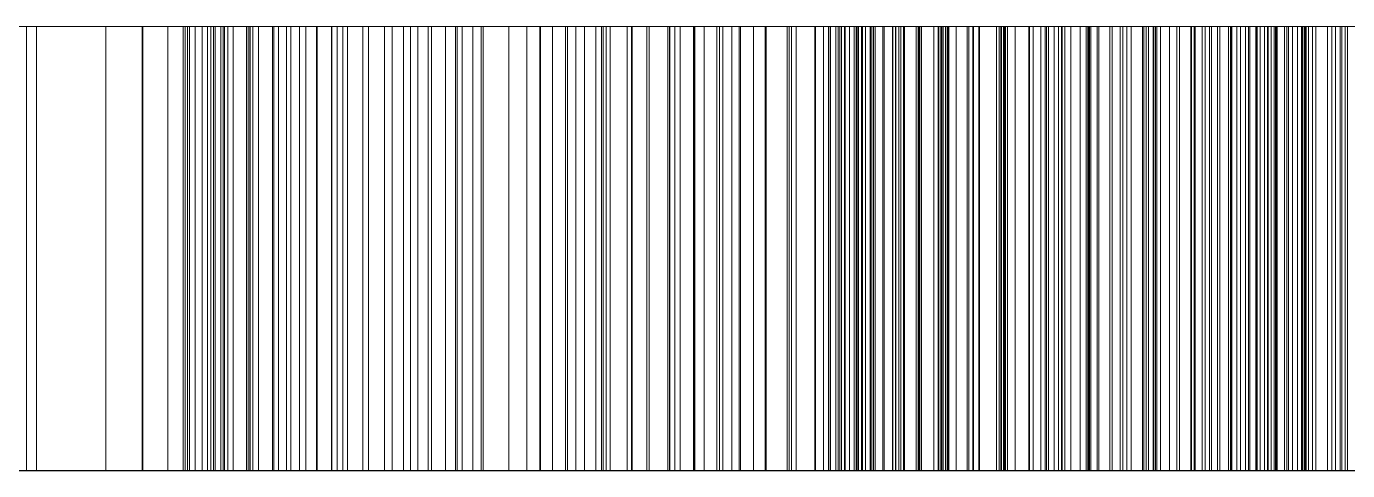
# Paper-space layout '01_三视图' of a CAD drawing. Header units: millimetres. Extents: x 8 to 451, y 8 to 289.
# Drawn here: x 158.4437 to 158.7415, y 97.925 to 98.025 of the extents above; entities that cross this region are included whole.
import ezdxf

# ---------------------------------------------------------------- set-up
doc = ezdxf.new("R2010")
doc.units = ezdxf.units.MM
doc.linetypes.add('WP_HIDDEN', pattern=[2.3, 1.5, -0.8])
doc.layers.add('HIDDEN', color=7, linetype='WP_HIDDEN', lineweight=13)
doc.layers.add('VISIBLE', color=7, linetype='CONTINUOUS', lineweight=25)

psp = doc.layouts.new('01_三视图')

# ---------------------------------------------------------------- linework, layer by layer
at = {"layer": 'HIDDEN'}
for points in [[(158.42129, 98.025), (158.44596, 98.025)], [(158.44372, 98.025), (158.42541, 98.025)], [(158.43663, 98.025), (158.46978, 98.025)], [(158.4756, 98.025), (158.44107, 98.025)], [(158.46159, 98.025), (158.44372, 98.025)], [(158.44372, 97.925), (158.44372, 98.025)], [(158.44596, 98.025), (158.46998, 98.025)], [(158.44596, 97.925), (158.44596, 98.025)], [(158.47903, 98.025), (158.46159, 98.025)], [(158.46159, 97.925), (158.46159, 98.025)], [(158.46978, 97.925), (158.46978, 98.025)], [(158.46978, 98.025), (158.50234, 98.025)], [(158.46998, 98.025), (158.49336, 98.025)], [(158.46998, 97.925), (158.46998, 98.025)], [(158.4756, 97.925), (158.4756, 98.025)], [(158.50923, 98.025), (158.4756, 98.025)], [(158.49603, 98.025), (158.47903, 98.025)], [(158.47903, 97.925), (158.47903, 98.025)], [(158.48005, 98.025), (158.4795, 98.025)], [(158.4795, 97.925), (158.4795, 98.025)], [(158.4795, 98.025), (158.48045, 98.025)], [(158.48172, 98.025), (158.48005, 98.025)], [(158.48005, 97.925), (158.48005, 98.025)], [(158.48045, 97.925), (158.48045, 98.025)], [(158.48045, 98.025), (158.48331, 98.025)], [(158.4845, 98.025), (158.48172, 98.025)], [(158.48172, 97.925), (158.48172, 98.025)], [(158.48331, 97.925), (158.48331, 98.025)], [(158.48331, 98.025), (158.48806, 98.025)], [(158.48838, 98.025), (158.4845, 98.025)], [(158.4845, 97.925), (158.4845, 98.025)], [(158.48586, 98.025), (158.4853, 98.025)], [(158.4853, 97.925), (158.4853, 98.025)], [(158.4853, 98.025), (158.48625, 98.025)], [(158.48752, 98.025), (158.48586, 98.025)], [(158.48586, 97.925), (158.48586, 98.025)], [(158.48625, 97.925), (158.48625, 98.025)], [(158.48625, 98.025), (158.48911, 98.025)], [(158.4903, 98.025), (158.48752, 98.025)], [(158.48752, 97.925), (158.48752, 98.025)], [(158.48806, 97.925), (158.48806, 98.025)], [(158.48806, 98.025), (158.49473, 98.025)], [(158.49338, 98.025), (158.48838, 98.025)], [(158.48838, 97.925), (158.48838, 98.025)], [(158.48911, 97.925), (158.48911, 98.025)], [(158.48911, 98.025), (158.49387, 98.025)], [(158.49418, 98.025), (158.4903, 98.025)], [(158.4903, 97.925), (158.4903, 98.025)], [(158.49336, 98.025), (158.51609, 98.025)], [(158.49336, 97.925), (158.49336, 98.025)], [(158.49949, 98.025), (158.49338, 98.025)], [(158.49338, 97.925), (158.49338, 98.025)], [(158.49387, 97.925), (158.49387, 98.025)], [(158.49387, 98.025), (158.50053, 98.025)], [(158.49918, 98.025), (158.49418, 98.025)], [(158.49418, 97.925), (158.49418, 98.025)], [(158.49473, 97.925), (158.49473, 98.025)], [(158.49473, 98.025), (158.50329, 98.025)], [(158.51258, 98.025), (158.49603, 98.025)], [(158.49603, 97.925), (158.49603, 98.025)], [(158.50529, 98.025), (158.49918, 98.025)], [(158.49918, 97.925), (158.49918, 98.025)], [(158.5067, 98.025), (158.49949, 98.025)], [(158.49949, 97.925), (158.49949, 98.025)], [(158.50053, 97.925), (158.50053, 98.025)], [(158.50053, 98.025), (158.50909, 98.025)], [(158.50234, 97.925), (158.50234, 98.025)], [(158.50234, 98.025), (158.53431, 98.025)], [(158.50329, 97.925), (158.50329, 98.025)], [(158.50329, 98.025), (158.51376, 98.025)], [(158.5125, 98.025), (158.50529, 98.025)], [(158.50529, 97.925), (158.50529, 98.025)], [(158.51503, 98.025), (158.5067, 98.025)], [(158.5067, 97.925), (158.5067, 98.025)], [(158.50909, 97.925), (158.50909, 98.025)], [(158.50909, 98.025), (158.51956, 98.025)], [(158.50923, 97.925), (158.50923, 98.025)], [(158.54195, 98.025), (158.50923, 98.025)], [(158.52083, 98.025), (158.5125, 98.025)], [(158.5125, 97.925), (158.5125, 98.025)], [(158.5287, 98.025), (158.51258, 98.025)], [(158.51258, 97.925), (158.51258, 98.025)], [(158.51376, 97.925), (158.51376, 98.025)], [(158.51376, 98.025), (158.52613, 98.025)], [(158.52447, 98.025), (158.51503, 98.025)], [(158.51503, 97.925), (158.51503, 98.025)], [(158.51609, 98.025), (158.53818, 98.025)], [(158.51609, 97.925), (158.51609, 98.025)], [(158.51956, 97.925), (158.51956, 98.025)], [(158.51956, 98.025), (158.53193, 98.025)], [(158.53027, 98.025), (158.52083, 98.025)], [(158.52083, 97.925), (158.52083, 98.025)], [(158.53502, 98.025), (158.52447, 98.025)], [(158.52447, 97.925), (158.52447, 98.025)], [(158.52613, 97.925), (158.52613, 98.025)], [(158.52613, 98.025), (158.54041, 98.025)], [(158.54438, 98.025), (158.5287, 98.025)], [(158.5287, 97.925), (158.5287, 98.025)], [(158.54082, 98.025), (158.53027, 98.025)], [(158.53027, 97.925), (158.53027, 98.025)], [(158.53193, 97.925), (158.53193, 98.025)], [(158.53193, 98.025), (158.54621, 98.025)], [(158.53431, 97.925), (158.53431, 98.025)], [(158.53431, 98.025), (158.5657, 98.025)], [(158.54667, 98.025), (158.53502, 98.025)], [(158.53502, 97.925), (158.53502, 98.025)], [(158.53818, 98.025), (158.55962, 98.025)], [(158.53818, 97.925), (158.53818, 98.025)], [(158.54041, 97.925), (158.54041, 98.025)], [(158.54041, 98.025), (158.55653, 98.025)], [(158.55248, 98.025), (158.54082, 98.025)], [(158.54082, 97.925), (158.54082, 98.025)], [(158.54195, 97.925), (158.54195, 98.025)], [(158.57376, 98.025), (158.54195, 98.025)], [(158.55962, 98.025), (158.54438, 98.025)], [(158.54438, 97.925), (158.54438, 98.025)], [(158.54621, 97.925), (158.54621, 98.025)], [(158.54621, 98.025), (158.56233, 98.025)], [(158.55944, 98.025), (158.54667, 98.025)], [(158.54667, 97.925), (158.54667, 98.025)], [(158.56524, 98.025), (158.55248, 98.025)], [(158.55248, 97.925), (158.55248, 98.025)], [(158.55653, 97.925), (158.55653, 98.025)], [(158.55653, 98.025), (158.57444, 98.025)], [(158.57332, 98.025), (158.55944, 98.025)], [(158.55944, 97.925), (158.55944, 98.025)], [(158.55962, 98.025), (158.58011, 98.025)], [(158.57442, 98.025), (158.55962, 98.025)], [(158.55962, 97.925), (158.55962, 98.025)], [(158.55962, 97.925), (158.55962, 98.025)], [(158.56233, 97.925), (158.56233, 98.025)], [(158.56233, 98.025), (158.58024, 98.025)], [(158.57912, 98.025), (158.56524, 98.025)], [(158.56524, 97.925), (158.56524, 98.025)], [(158.5657, 97.925), (158.5657, 98.025)], [(158.5657, 98.025), (158.59649, 98.025)], [(158.70633, 98.025), (158.56755, 98.025)], [(158.56755, 97.925), (158.56755, 98.025)], [(158.56755, 98.025), (158.56951, 98.025)], [(158.56951, 97.925), (158.56951, 98.025)], [(158.56951, 98.025), (158.5721, 98.025)], [(158.5721, 97.925), (158.5721, 98.025)], [(158.5721, 98.025), (158.5753, 98.025)], [(158.58831, 98.025), (158.57332, 98.025)], [(158.57332, 97.925), (158.57332, 98.025)], [(158.57376, 97.925), (158.57376, 98.025)], [(158.60467, 98.025), (158.57376, 98.025)], [(158.58878, 98.025), (158.57442, 98.025)], [(158.57442, 97.925), (158.57442, 98.025)], [(158.57444, 97.925), (158.57444, 98.025)], [(158.57444, 98.025), (158.58407, 98.025)], [(158.5753, 97.925), (158.5753, 98.025)], [(158.5753, 98.025), (158.57914, 98.025)], [(158.59411, 98.025), (158.57912, 98.025)], [(158.57912, 97.925), (158.57912, 98.025)], [(158.57914, 97.925), (158.57914, 98.025)], [(158.57914, 98.025), (158.58359, 98.025)], [(158.58011, 98.025), (158.59932, 98.025)], [(158.58011, 97.925), (158.58011, 98.025)], [(158.58024, 97.925), (158.58024, 98.025)], [(158.58024, 98.025), (158.58987, 98.025)], [(158.58359, 97.925), (158.58359, 98.025)], [(158.58359, 98.025), (158.58866, 98.025)], [(158.58407, 97.925), (158.58407, 98.025)], [(158.58407, 98.025), (158.59415, 98.025)], [(158.60441, 98.025), (158.58831, 98.025)], [(158.58831, 97.925), (158.58831, 98.025)], [(158.58866, 97.925), (158.58866, 98.025)], [(158.58866, 98.025), (158.59436, 98.025)], [(158.60271, 98.025), (158.58878, 98.025)], [(158.58878, 97.925), (158.58878, 98.025)], [(158.58987, 97.925), (158.58987, 98.025)], [(158.58987, 98.025), (158.59995, 98.025)], [(158.59105, 97.925), (158.59105, 98.025)], [(158.59105, 98.025), (158.71515, 98.025)], [(158.69532, 98.025), (158.59105, 98.025)], [(158.61021, 98.025), (158.59411, 98.025)], [(158.59411, 97.925), (158.59411, 98.025)], [(158.59415, 97.925), (158.59415, 98.025)], [(158.59415, 98.025), (158.60467, 98.025)], [(158.59436, 97.925), (158.59436, 98.025)], [(158.59436, 98.025), (158.60068, 98.025)], [(158.59649, 97.925), (158.59649, 98.025)], [(158.59649, 98.025), (158.6267, 98.025)], [(158.59932, 98.025), (158.61727, 98.025)], [(158.59932, 97.925), (158.59932, 98.025)], [(158.59995, 97.925), (158.59995, 98.025)], [(158.59995, 98.025), (158.61047, 98.025)], [(158.60068, 97.925), (158.60068, 98.025)], [(158.60068, 98.025), (158.60763, 98.025)], [(158.61619, 98.025), (158.60271, 98.025)], [(158.60271, 97.925), (158.60271, 98.025)], [(158.62162, 98.025), (158.60441, 98.025)], [(158.60441, 97.925), (158.60441, 98.025)], [(158.60467, 97.925), (158.60467, 98.025)], [(158.60467, 98.025), (158.61564, 98.025)], [(158.60467, 97.925), (158.60467, 98.025)], [(158.63467, 98.025), (158.60467, 98.025)], [(158.60763, 97.925), (158.60763, 98.025)], [(158.60763, 98.025), (158.61519, 98.025)], [(158.62742, 98.025), (158.61021, 98.025)], [(158.61021, 97.925), (158.61021, 98.025)], [(158.61047, 97.925), (158.61047, 98.025)], [(158.61047, 98.025), (158.62144, 98.025)], [(158.61519, 97.925), (158.61519, 98.025)], [(158.61519, 98.025), (158.62338, 98.025)], [(158.61564, 97.925), (158.61564, 98.025)], [(158.61564, 98.025), (158.62706, 98.025)], [(158.62924, 98.025), (158.61619, 98.025)], [(158.61619, 97.925), (158.61619, 98.025)], [(158.61727, 98.025), (158.63395, 98.025)], [(158.61727, 97.925), (158.61727, 98.025)], [(158.62144, 97.925), (158.62144, 98.025)], [(158.62144, 98.025), (158.63286, 98.025)], [(158.62162, 97.925), (158.62162, 98.025)], [(158.63971, 98.025), (158.62162, 98.025)], [(158.62338, 97.925), (158.62338, 98.025)], [(158.62338, 98.025), (158.63219, 98.025)], [(158.62493, 98.025), (158.62452, 98.025)], [(158.62452, 98.025), (158.62494, 98.025)], [(158.62452, 97.925), (158.62452, 98.025)], [(158.62614, 98.025), (158.62493, 98.025)], [(158.62493, 97.925), (158.62493, 98.025)], [(158.62494, 98.025), (158.6262, 98.025)], [(158.62494, 97.925), (158.62494, 98.025)], [(158.62815, 98.025), (158.62614, 98.025)], [(158.62614, 97.925), (158.62614, 98.025)], [(158.6262, 98.025), (158.62831, 98.025)], [(158.6262, 97.925), (158.6262, 98.025)], [(158.6267, 97.925), (158.6267, 98.025)], [(158.6267, 98.025), (158.64144, 98.025)], [(158.62706, 97.925), (158.62706, 98.025)], [(158.62706, 98.025), (158.63892, 98.025)], [(158.62742, 97.925), (158.62742, 98.025)], [(158.64551, 98.025), (158.62742, 98.025)], [(158.63098, 98.025), (158.62815, 98.025)], [(158.62815, 97.925), (158.62815, 98.025)], [(158.62831, 98.025), (158.63125, 98.025)], [(158.62831, 97.925), (158.62831, 98.025)], [(158.64166, 98.025), (158.62924, 98.025)], [(158.62924, 97.925), (158.62924, 98.025)], [(158.63073, 98.025), (158.63032, 98.025)], [(158.63032, 98.025), (158.63074, 98.025)], [(158.63032, 97.925), (158.63032, 98.025)], [(158.63194, 98.025), (158.63073, 98.025)], [(158.63073, 97.925), (158.63073, 98.025)], [(158.63074, 98.025), (158.63201, 98.025)], [(158.63074, 97.925), (158.63074, 98.025)], [(158.63461, 98.025), (158.63098, 98.025)], [(158.63098, 97.925), (158.63098, 98.025)], [(158.63125, 98.025), (158.63504, 98.025)], [(158.63125, 97.925), (158.63125, 98.025)], [(158.63396, 98.025), (158.63194, 98.025)], [(158.63194, 97.925), (158.63194, 98.025)], [(158.63201, 98.025), (158.63411, 98.025)], [(158.63201, 97.925), (158.63201, 98.025)], [(158.63219, 97.925), (158.63219, 98.025)], [(158.63219, 98.025), (158.64162, 98.025)], [(158.63286, 97.925), (158.63286, 98.025)], [(158.63286, 98.025), (158.64472, 98.025)], [(158.63395, 98.025), (158.64936, 98.025)], [(158.63395, 97.925), (158.63395, 98.025)], [(158.63678, 98.025), (158.63396, 98.025)], [(158.63396, 97.925), (158.63396, 98.025)], [(158.63411, 98.025), (158.63705, 98.025)], [(158.63411, 97.925), (158.63411, 98.025)], [(158.63905, 98.025), (158.63461, 98.025)], [(158.63461, 97.925), (158.63461, 98.025)], [(158.63467, 97.925), (158.63467, 98.025)], [(158.64923, 98.025), (158.63467, 98.025)], [(158.63504, 98.025), (158.63966, 98.025)], [(158.63504, 97.925), (158.63504, 98.025)], [(158.64041, 98.025), (158.63678, 98.025)], [(158.63678, 97.925), (158.63678, 98.025)], [(158.63705, 98.025), (158.64084, 98.025)], [(158.63705, 97.925), (158.63705, 98.025)], [(158.63892, 97.925), (158.63892, 98.025)], [(158.63892, 98.025), (158.65124, 98.025)], [(158.6443, 98.025), (158.63905, 98.025)], [(158.63905, 97.925), (158.63905, 98.025)], [(158.63966, 98.025), (158.64513, 98.025)], [(158.63966, 97.925), (158.63966, 98.025)], [(158.63971, 97.925), (158.63971, 98.025)], [(158.65844, 98.025), (158.63971, 98.025)], [(158.64485, 98.025), (158.64041, 98.025)], [(158.64041, 97.925), (158.64041, 98.025)], [(158.64084, 98.025), (158.64547, 98.025)], [(158.64084, 97.925), (158.64084, 98.025)], [(158.64144, 97.925), (158.64144, 98.025)], [(158.64144, 98.025), (158.65576, 98.025)], [(158.64162, 97.925), (158.64162, 98.025)], [(158.64162, 98.025), (158.65168, 98.025)], [(158.65328, 98.025), (158.64166, 98.025)], [(158.64166, 97.925), (158.64166, 98.025)], [(158.65035, 98.025), (158.6443, 98.025)], [(158.6443, 97.925), (158.6443, 98.025)], [(158.64472, 97.925), (158.64472, 98.025)], [(158.64472, 98.025), (158.65704, 98.025)], [(158.6501, 98.025), (158.64485, 98.025)], [(158.64485, 97.925), (158.64485, 98.025)], [(158.64513, 98.025), (158.65144, 98.025)], [(158.64513, 97.925), (158.64513, 98.025)], [(158.64547, 98.025), (158.65093, 98.025)], [(158.64547, 97.925), (158.64547, 98.025)], [(158.64551, 97.925), (158.64551, 98.025)], [(158.66424, 98.025), (158.64551, 98.025)], [(158.64826, 97.925), (158.64826, 98.025)], [(158.64826, 98.025), (158.78494, 98.025)], [(158.79449, 98.025), (158.64826, 98.025)], [(158.64923, 97.925), (158.64923, 98.025)], [(158.66334, 98.025), (158.64923, 98.025)], [(158.64936, 98.025), (158.6635, 98.025)], [(158.64936, 97.925), (158.64936, 98.025)], [(158.64983, 97.925), (158.64983, 98.025)], [(158.64983, 98.025), (158.78642, 98.025)], [(158.79596, 98.025), (158.64983, 98.025)], [(158.65616, 98.025), (158.6501, 98.025)], [(158.6501, 97.925), (158.6501, 98.025)], [(158.65722, 98.025), (158.65035, 98.025)], [(158.65035, 97.925), (158.65035, 98.025)], [(158.65093, 98.025), (158.65724, 98.025)], [(158.65093, 97.925), (158.65093, 98.025)], [(158.65124, 97.925), (158.65124, 98.025)], [(158.65124, 98.025), (158.664, 98.025)], [(158.65144, 98.025), (158.65859, 98.025)], [(158.65144, 97.925), (158.65144, 98.025)], [(158.65168, 97.925), (158.65168, 98.025)], [(158.65168, 98.025), (158.66236, 98.025)], [(158.6641, 98.025), (158.65328, 98.025)], [(158.65328, 97.925), (158.65328, 98.025)], [(158.65576, 97.925), (158.65576, 98.025)], [(158.65576, 98.025), (158.66965, 98.025)], [(158.66302, 98.025), (158.65616, 98.025)], [(158.65616, 97.925), (158.65616, 98.025)], [(158.65704, 97.925), (158.65704, 98.025)], [(158.65704, 98.025), (158.6698, 98.025)], [(158.66488, 98.025), (158.65722, 98.025)], [(158.65722, 97.925), (158.65722, 98.025)], [(158.65724, 98.025), (158.66439, 98.025)], [(158.65724, 97.925), (158.65724, 98.025)], [(158.65844, 97.925), (158.65844, 98.025)], [(158.67782, 98.025), (158.65844, 98.025)], [(158.65859, 98.025), (158.66658, 98.025)], [(158.65859, 97.925), (158.65859, 98.025)], [(158.66236, 97.925), (158.66236, 98.025)], [(158.66236, 98.025), (158.67366, 98.025)], [(158.67069, 98.025), (158.66302, 98.025)], [(158.66302, 97.925), (158.66302, 98.025)], [(158.66334, 97.925), (158.66334, 98.025)], [(158.67702, 98.025), (158.66334, 98.025)], [(158.6635, 98.025), (158.67637, 98.025)], [(158.6635, 97.925), (158.6635, 98.025)], [(158.664, 97.925), (158.664, 98.025)], [(158.664, 98.025), (158.6772, 98.025)], [(158.67412, 98.025), (158.6641, 98.025)], [(158.6641, 97.925), (158.6641, 98.025)], [(158.66424, 97.925), (158.66424, 98.025)], [(158.68362, 98.025), (158.66424, 98.025)], [(158.66439, 98.025), (158.67239, 98.025)], [(158.66439, 97.925), (158.66439, 98.025)], [(158.67336, 98.025), (158.66488, 98.025)], [(158.66488, 97.925), (158.66488, 98.025)], [(158.66658, 98.025), (158.67542, 98.025)], [(158.66658, 97.925), (158.66658, 98.025)], [(158.66965, 97.925), (158.66965, 98.025)], [(158.66965, 98.025), (158.68312, 98.025)], [(158.6698, 97.925), (158.6698, 98.025)], [(158.6698, 98.025), (158.683, 98.025)], [(158.67916, 98.025), (158.67069, 98.025)], [(158.67069, 97.925), (158.67069, 98.025)], [(158.67239, 98.025), (158.68122, 98.025)], [(158.67239, 97.925), (158.67239, 98.025)], [(158.68264, 98.025), (158.67336, 98.025)], [(158.67336, 97.925), (158.67336, 98.025)], [(158.67366, 97.925), (158.67366, 98.025)], [(158.67366, 98.025), (158.68548, 98.025)], [(158.68334, 98.025), (158.67412, 98.025)], [(158.67412, 97.925), (158.67412, 98.025)], [(158.67542, 98.025), (158.68509, 98.025)], [(158.67542, 97.925), (158.67542, 98.025)], [(158.67637, 98.025), (158.68797, 98.025)], [(158.67637, 97.925), (158.67637, 98.025)], [(158.67702, 97.925), (158.67702, 98.025)], [(158.69026, 98.025), (158.67702, 98.025)], [(158.6772, 97.925), (158.6772, 98.025)], [(158.6772, 98.025), (158.69086, 98.025)], [(158.67782, 97.925), (158.67782, 98.025)], [(158.69785, 98.025), (158.67782, 98.025)], [(158.68845, 98.025), (158.67916, 98.025)], [(158.67916, 97.925), (158.67916, 98.025)], [(158.68122, 98.025), (158.69089, 98.025)], [(158.68122, 97.925), (158.68122, 98.025)], [(158.69274, 98.025), (158.68264, 98.025)], [(158.68264, 97.925), (158.68264, 98.025)], [(158.683, 97.925), (158.683, 98.025)], [(158.683, 98.025), (158.69666, 98.025)], [(158.68312, 97.925), (158.68312, 98.025)], [(158.68312, 98.025), (158.69616, 98.025)], [(158.69176, 98.025), (158.68334, 98.025)], [(158.68334, 97.925), (158.68334, 98.025)], [(158.68362, 97.925), (158.68362, 98.025)], [(158.70365, 98.025), (158.68362, 98.025)], [(158.68509, 98.025), (158.69561, 98.025)], [(158.68509, 97.925), (158.68509, 98.025)], [(158.68548, 97.925), (158.68548, 98.025)], [(158.68548, 98.025), (158.69772, 98.025)], [(158.68797, 98.025), (158.69825, 98.025)], [(158.68797, 97.925), (158.68797, 98.025)], [(158.69854, 98.025), (158.68845, 98.025)], [(158.68845, 97.925), (158.68845, 98.025)], [(158.69026, 97.925), (158.69026, 98.025)], [(158.70306, 98.025), (158.69026, 98.025)], [(158.69086, 97.925), (158.69086, 98.025)], [(158.69086, 98.025), (158.71951, 98.025)], [(158.69089, 98.025), (158.70141, 98.025)], [(158.69089, 97.925), (158.69089, 98.025)], [(158.69937, 98.025), (158.69176, 98.025)], [(158.69176, 97.925), (158.69176, 98.025)], [(158.70363, 98.025), (158.69274, 98.025)], [(158.69274, 97.925), (158.69274, 98.025)], [(158.69532, 97.925), (158.69532, 98.025)], [(159.23064, 98.025), (158.69532, 98.025)], [(158.69561, 98.025), (158.70696, 98.025)], [(158.69561, 97.925), (158.69561, 98.025)], [(158.69616, 97.925), (158.69616, 98.025)], [(158.69616, 98.025), (158.70878, 98.025)], [(158.69666, 97.925), (158.69666, 98.025)], [(158.69666, 98.025), (158.72531, 98.025)], [(158.69772, 97.925), (158.69772, 98.025)], [(158.69772, 98.025), (158.71039, 98.025)], [(158.69785, 97.925), (158.69785, 98.025)], [(158.71852, 98.025), (158.69785, 98.025)], [(158.69825, 98.025), (158.70716, 98.025)], [(158.69825, 97.925), (158.69825, 98.025)], [(158.70943, 98.025), (158.69854, 98.025)], [(158.69854, 97.925), (158.69854, 98.025)], [(158.70619, 98.025), (158.69937, 98.025)], [(158.69937, 97.925), (158.69937, 98.025)], [(158.70141, 98.025), (158.71277, 98.025)], [(158.70141, 97.925), (158.70141, 98.025)], [(158.70306, 97.925), (158.70306, 98.025)], [(158.71542, 98.025), (158.70306, 98.025)], [(158.71534, 98.025), (158.70363, 98.025)], [(158.70363, 97.925), (158.70363, 98.025)], [(158.70365, 97.925), (158.70365, 98.025)], [(158.72432, 98.025), (158.70365, 98.025)], [(158.7122, 98.025), (158.70619, 98.025)], [(158.70619, 97.925), (158.70619, 98.025)], [(158.70633, 97.925), (158.70633, 98.025)], [(158.71083, 98.025), (158.70633, 98.025)], [(158.70696, 98.025), (158.71916, 98.025)], [(158.70696, 97.925), (158.70696, 98.025)], [(158.70716, 98.025), (158.7147, 98.025)], [(158.70716, 97.925), (158.70716, 98.025)], [(158.70878, 97.925), (158.70878, 98.025)], [(158.70878, 98.025), (158.72098, 98.025)], [(158.72114, 98.025), (158.70943, 98.025)], [(158.70943, 97.925), (158.70943, 98.025)], [(158.71039, 97.925), (158.71039, 98.025)], [(158.71039, 98.025), (158.72348, 98.025)], [(158.71083, 97.925), (158.71083, 98.025)], [(158.71659, 98.025), (158.71083, 98.025)], [(158.71741, 98.025), (158.7122, 98.025)], [(158.7122, 97.925), (158.7122, 98.025)], [(158.71277, 98.025), (158.72496, 98.025)], [(158.71277, 97.925), (158.71277, 98.025)], [(158.7147, 98.025), (158.72087, 98.025)], [(158.7147, 97.925), (158.7147, 98.025)], [(158.71515, 97.925), (158.71515, 98.025)], [(158.71515, 98.025), (158.72283, 98.025)], [(158.72785, 98.025), (158.71534, 98.025)], [(158.71534, 97.925), (158.71534, 98.025)], [(158.71542, 97.925), (158.71542, 98.025)], [(158.72734, 98.025), (158.71542, 98.025)], [(158.71659, 97.925), (158.71659, 98.025)], [(158.72363, 98.025), (158.71659, 98.025)], [(158.72182, 98.025), (158.71741, 98.025)], [(158.71741, 97.925), (158.71741, 98.025)], [(158.71852, 97.925), (158.71852, 98.025)], [(158.73984, 98.025), (158.71852, 98.025)], [(158.71916, 98.025), (158.7322, 98.025)], [(158.71916, 97.925), (158.71916, 98.025)], [(158.71951, 97.925), (158.71951, 98.025)], [(158.71951, 98.025), (158.73441, 98.025)], [(158.72087, 98.025), (158.72567, 98.025)], [(158.72087, 97.925), (158.72087, 98.025)], [(158.72098, 97.925), (158.72098, 98.025)], [(158.72098, 98.025), (158.73275, 98.025)], [(158.73365, 98.025), (158.72114, 98.025)], [(158.72114, 97.925), (158.72114, 98.025)], [(158.72543, 98.025), (158.72182, 98.025)], [(158.72182, 97.925), (158.72182, 98.025)], [(158.72283, 97.925), (158.72283, 98.025)], [(158.72283, 98.025), (158.73121, 98.025)], [(158.72348, 97.925), (158.72348, 98.025)], [(158.72348, 98.025), (158.73699, 98.025)], [(158.72363, 97.925), (158.72363, 98.025)], [(158.73194, 98.025), (158.72363, 98.025)], [(158.72432, 97.925), (158.72432, 98.025)], [(158.74564, 98.025), (158.72432, 98.025)], [(158.72496, 98.025), (158.738, 98.025)], [(158.72496, 97.925), (158.72496, 98.025)], [(158.72531, 97.925), (158.72531, 98.025)], [(158.72531, 98.025), (158.74021, 98.025)], [(158.72823, 98.025), (158.72543, 98.025)], [(158.72543, 97.925), (158.72543, 98.025)], [(158.72567, 98.025), (158.7291, 98.025)], [(158.72567, 97.925), (158.72567, 98.025)], [(158.72734, 97.925), (158.72734, 98.025)], [(158.73882, 98.025), (158.72734, 98.025)], [(158.74097, 98.025), (158.72785, 98.025)], [(158.72785, 97.925), (158.72785, 98.025)], [(158.73024, 98.025), (158.72823, 98.025)], [(158.72823, 97.925), (158.72823, 98.025)], [(158.7291, 98.025), (158.73115, 98.025)], [(158.7291, 97.925), (158.7291, 98.025)], [(158.73144, 98.025), (158.73024, 98.025)], [(158.73024, 97.925), (158.73024, 98.025)], [(158.73115, 98.025), (158.73184, 98.025)], [(158.73115, 97.925), (158.73115, 98.025)], [(158.73121, 97.925), (158.73121, 98.025)], [(158.73121, 98.025), (158.74027, 98.025)], [(158.73184, 98.025), (158.73144, 98.025)], [(158.73144, 97.925), (158.73144, 98.025)], [(158.73184, 97.925), (158.73184, 98.025)], [(158.73194, 97.925), (158.73194, 98.025)], [(158.74153, 98.025), (158.73194, 98.025)], [(158.7322, 98.025), (158.74582, 98.025)], [(158.7322, 97.925), (158.7322, 98.025)], [(158.73275, 97.925), (158.73275, 98.025)], [(158.73275, 98.025), (158.74409, 98.025)], [(158.74677, 98.025), (158.73365, 98.025)], [(158.73365, 97.925), (158.73365, 98.025)], [(158.73441, 97.925), (158.73441, 98.025)], [(158.73441, 98.025), (158.74956, 98.025)], [(158.73699, 97.925), (158.73699, 98.025)], [(158.73699, 98.025), (158.75092, 98.025)], [(158.738, 98.025), (158.75163, 98.025)], [(158.738, 97.925), (158.738, 98.025)], [(158.73882, 97.925), (158.73882, 98.025)], [(158.74986, 98.025), (158.73882, 98.025)], [(158.73984, 97.925), (158.73984, 98.025)], [(158.7618, 98.025), (158.73984, 98.025)], [(158.74021, 97.925), (158.74021, 98.025)], [(158.74021, 98.025), (158.75536, 98.025)], [(158.74027, 97.925), (158.74027, 98.025)], [(158.74027, 98.025), (158.75003, 98.025)], [(158.7545, 98.025), (158.74097, 98.025)], [(158.74097, 97.925), (158.74097, 98.025)], [(158.74153, 97.925), (158.74153, 98.025)], [(158.75239, 98.025), (158.74153, 98.025)], [(158.42129, 97.925), (158.44596, 97.925)], [(158.43663, 97.925), (158.46978, 97.925)], [(158.4756, 97.925), (158.44107, 97.925)], [(158.46159, 97.925), (158.44372, 97.925)], [(158.44596, 97.925), (158.46998, 97.925)], [(158.47903, 97.925), (158.46159, 97.925)], [(158.46978, 97.925), (158.50234, 97.925)], [(158.46998, 97.925), (158.49336, 97.925)], [(158.50923, 97.925), (158.4756, 97.925)], [(158.49603, 97.925), (158.47903, 97.925)], [(158.4795, 97.925), (158.48045, 97.925)], [(158.48005, 97.925), (158.4795, 97.925)], [(158.48172, 97.925), (158.48005, 97.925)], [(158.48045, 97.925), (158.48331, 97.925)], [(158.4845, 97.925), (158.48172, 97.925)], [(158.48331, 97.925), (158.48806, 97.925)], [(158.48838, 97.925), (158.4845, 97.925)], [(158.4853, 97.925), (158.48625, 97.925)], [(158.48586, 97.925), (158.4853, 97.925)], [(158.48752, 97.925), (158.48586, 97.925)], [(158.48625, 97.925), (158.48911, 97.925)], [(158.4903, 97.925), (158.48752, 97.925)], [(158.48806, 97.925), (158.49473, 97.925)], [(158.49338, 97.925), (158.48838, 97.925)], [(158.48911, 97.925), (158.49387, 97.925)], [(158.49418, 97.925), (158.4903, 97.925)], [(158.49336, 97.925), (158.51609, 97.925)], [(158.49949, 97.925), (158.49338, 97.925)], [(158.49387, 97.925), (158.50053, 97.925)], [(158.49918, 97.925), (158.49418, 97.925)], [(158.49473, 97.925), (158.50329, 97.925)], [(158.51258, 97.925), (158.49603, 97.925)], [(158.50529, 97.925), (158.49918, 97.925)], [(158.5067, 97.925), (158.49949, 97.925)], [(158.50053, 97.925), (158.50909, 97.925)], [(158.50234, 97.925), (158.53431, 97.925)], [(158.50329, 97.925), (158.51376, 97.925)], [(158.5125, 97.925), (158.50529, 97.925)], [(158.51503, 97.925), (158.5067, 97.925)], [(158.50909, 97.925), (158.51956, 97.925)], [(158.54195, 97.925), (158.50923, 97.925)], [(158.52083, 97.925), (158.5125, 97.925)], [(158.5287, 97.925), (158.51258, 97.925)], [(158.51376, 97.925), (158.52613, 97.925)], [(158.52447, 97.925), (158.51503, 97.925)], [(158.51609, 97.925), (158.53818, 97.925)], [(158.51956, 97.925), (158.53193, 97.925)], [(158.53027, 97.925), (158.52083, 97.925)], [(158.53502, 97.925), (158.52447, 97.925)], [(158.52613, 97.925), (158.54041, 97.925)], [(158.54438, 97.925), (158.5287, 97.925)], [(158.54082, 97.925), (158.53027, 97.925)], [(158.53193, 97.925), (158.54621, 97.925)], [(158.53431, 97.925), (158.5657, 97.925)], [(158.54667, 97.925), (158.53502, 97.925)], [(158.53818, 97.925), (158.55962, 97.925)], [(158.54041, 97.925), (158.55653, 97.925)], [(158.55248, 97.925), (158.54082, 97.925)], [(158.57376, 97.925), (158.54195, 97.925)], [(158.55962, 97.925), (158.54438, 97.925)], [(158.54621, 97.925), (158.56233, 97.925)], [(158.55944, 97.925), (158.54667, 97.925)], [(158.56524, 97.925), (158.55248, 97.925)], [(158.55653, 97.925), (158.57444, 97.925)], [(158.57332, 97.925), (158.55944, 97.925)], [(158.55962, 97.925), (158.58011, 97.925)], [(158.57442, 97.925), (158.55962, 97.925)], [(158.56233, 97.925), (158.58024, 97.925)], [(158.57912, 97.925), (158.56524, 97.925)], [(158.5657, 97.925), (158.59649, 97.925)], [(158.70633, 97.925), (158.56755, 97.925)], [(158.56755, 97.925), (158.56951, 97.925)], [(158.56951, 97.925), (158.5721, 97.925)], [(158.5721, 97.925), (158.5753, 97.925)], [(158.58831, 97.925), (158.57332, 97.925)], [(158.60467, 97.925), (158.57376, 97.925)], [(158.58878, 97.925), (158.57442, 97.925)], [(158.57444, 97.925), (158.58407, 97.925)], [(158.5753, 97.925), (158.57914, 97.925)], [(158.59411, 97.925), (158.57912, 97.925)], [(158.57914, 97.925), (158.58359, 97.925)], [(158.58011, 97.925), (158.59932, 97.925)], [(158.58024, 97.925), (158.58987, 97.925)], [(158.58359, 97.925), (158.58866, 97.925)], [(158.58407, 97.925), (158.59415, 97.925)], [(158.60441, 97.925), (158.58831, 97.925)], [(158.58866, 97.925), (158.59436, 97.925)], [(158.60271, 97.925), (158.58878, 97.925)], [(158.58987, 97.925), (158.59995, 97.925)], [(158.59105, 97.925), (158.71515, 97.925)], [(158.69532, 97.925), (158.59105, 97.925)], [(158.61021, 97.925), (158.59411, 97.925)], [(158.59415, 97.925), (158.60467, 97.925)], [(158.59436, 97.925), (158.60068, 97.925)], [(158.59649, 97.925), (158.6267, 97.925)], [(158.59932, 97.925), (158.61727, 97.925)], [(158.59995, 97.925), (158.61047, 97.925)], [(158.60068, 97.925), (158.60763, 97.925)], [(158.61619, 97.925), (158.60271, 97.925)], [(158.62162, 97.925), (158.60441, 97.925)], [(158.60467, 97.925), (158.61564, 97.925)], [(158.63467, 97.925), (158.60467, 97.925)], [(158.60763, 97.925), (158.61519, 97.925)], [(158.62742, 97.925), (158.61021, 97.925)], [(158.61047, 97.925), (158.62144, 97.925)], [(158.61519, 97.925), (158.62338, 97.925)], [(158.61564, 97.925), (158.62706, 97.925)], [(158.62924, 97.925), (158.61619, 97.925)], [(158.61727, 97.925), (158.63395, 97.925)], [(158.62144, 97.925), (158.63286, 97.925)], [(158.63971, 97.925), (158.62162, 97.925)], [(158.62338, 97.925), (158.63219, 97.925)], [(158.62493, 97.925), (158.62452, 97.925)], [(158.62452, 97.925), (158.62494, 97.925)], [(158.62614, 97.925), (158.62493, 97.925)], [(158.62494, 97.925), (158.6262, 97.925)], [(158.62815, 97.925), (158.62614, 97.925)], [(158.6262, 97.925), (158.62831, 97.925)], [(158.6267, 97.925), (158.64144, 97.925)], [(158.62706, 97.925), (158.63892, 97.925)], [(158.64551, 97.925), (158.62742, 97.925)], [(158.63098, 97.925), (158.62815, 97.925)], [(158.62831, 97.925), (158.63125, 97.925)], [(158.64166, 97.925), (158.62924, 97.925)], [(158.63073, 97.925), (158.63032, 97.925)], [(158.63032, 97.925), (158.63074, 97.925)], [(158.63194, 97.925), (158.63073, 97.925)], [(158.63074, 97.925), (158.63201, 97.925)], [(158.63461, 97.925), (158.63098, 97.925)], [(158.63125, 97.925), (158.63504, 97.925)], [(158.63396, 97.925), (158.63194, 97.925)], [(158.63201, 97.925), (158.63411, 97.925)], [(158.63219, 97.925), (158.64162, 97.925)], [(158.63286, 97.925), (158.64472, 97.925)], [(158.63395, 97.925), (158.64936, 97.925)], [(158.63678, 97.925), (158.63396, 97.925)], [(158.63411, 97.925), (158.63705, 97.925)], [(158.63905, 97.925), (158.63461, 97.925)], [(158.64923, 97.925), (158.63467, 97.925)], [(158.63504, 97.925), (158.63966, 97.925)], [(158.64041, 97.925), (158.63678, 97.925)], [(158.63705, 97.925), (158.64084, 97.925)], [(158.63892, 97.925), (158.65124, 97.925)], [(158.6443, 97.925), (158.63905, 97.925)], [(158.63966, 97.925), (158.64513, 97.925)], [(158.65844, 97.925), (158.63971, 97.925)], [(158.64485, 97.925), (158.64041, 97.925)], [(158.64084, 97.925), (158.64547, 97.925)], [(158.64144, 97.925), (158.65576, 97.925)], [(158.64162, 97.925), (158.65168, 97.925)], [(158.65328, 97.925), (158.64166, 97.925)], [(158.65035, 97.925), (158.6443, 97.925)], [(158.64472, 97.925), (158.65704, 97.925)], [(158.6501, 97.925), (158.64485, 97.925)], [(158.64513, 97.925), (158.65144, 97.925)], [(158.64547, 97.925), (158.65093, 97.925)], [(158.66424, 97.925), (158.64551, 97.925)], [(158.64826, 97.925), (158.78494, 97.925)], [(158.79449, 97.925), (158.64826, 97.925)], [(158.66334, 97.925), (158.64923, 97.925)], [(158.64936, 97.925), (158.6635, 97.925)], [(158.64983, 97.925), (158.78642, 97.925)], [(158.79596, 97.925), (158.64983, 97.925)], [(158.65616, 97.925), (158.6501, 97.925)], [(158.65722, 97.925), (158.65035, 97.925)], [(158.65093, 97.925), (158.65724, 97.925)], [(158.65124, 97.925), (158.664, 97.925)], [(158.65144, 97.925), (158.65859, 97.925)], [(158.65168, 97.925), (158.66236, 97.925)], [(158.6641, 97.925), (158.65328, 97.925)], [(158.65576, 97.925), (158.66965, 97.925)], [(158.66302, 97.925), (158.65616, 97.925)], [(158.65704, 97.925), (158.6698, 97.925)], [(158.66488, 97.925), (158.65722, 97.925)], [(158.65724, 97.925), (158.66439, 97.925)], [(158.67782, 97.925), (158.65844, 97.925)], [(158.65859, 97.925), (158.66658, 97.925)], [(158.66236, 97.925), (158.67366, 97.925)], [(158.67069, 97.925), (158.66302, 97.925)], [(158.67702, 97.925), (158.66334, 97.925)], [(158.6635, 97.925), (158.67637, 97.925)], [(158.664, 97.925), (158.6772, 97.925)], [(158.67412, 97.925), (158.6641, 97.925)], [(158.68362, 97.925), (158.66424, 97.925)], [(158.66439, 97.925), (158.67239, 97.925)], [(158.67336, 97.925), (158.66488, 97.925)], [(158.66658, 97.925), (158.67542, 97.925)], [(158.66965, 97.925), (158.68312, 97.925)], [(158.6698, 97.925), (158.683, 97.925)], [(158.67916, 97.925), (158.67069, 97.925)], [(158.67239, 97.925), (158.68122, 97.925)], [(158.68264, 97.925), (158.67336, 97.925)], [(158.67366, 97.925), (158.68548, 97.925)], [(158.68334, 97.925), (158.67412, 97.925)], [(158.67542, 97.925), (158.68509, 97.925)], [(158.67637, 97.925), (158.68797, 97.925)], [(158.69026, 97.925), (158.67702, 97.925)], [(158.6772, 97.925), (158.69086, 97.925)], [(158.69785, 97.925), (158.67782, 97.925)], [(158.68845, 97.925), (158.67916, 97.925)], [(158.68122, 97.925), (158.69089, 97.925)], [(158.69274, 97.925), (158.68264, 97.925)], [(158.683, 97.925), (158.69666, 97.925)], [(158.68312, 97.925), (158.69616, 97.925)], [(158.69176, 97.925), (158.68334, 97.925)], [(158.70365, 97.925), (158.68362, 97.925)], [(158.68509, 97.925), (158.69561, 97.925)], [(158.68548, 97.925), (158.69772, 97.925)], [(158.68797, 97.925), (158.69825, 97.925)], [(158.69854, 97.925), (158.68845, 97.925)], [(158.70306, 97.925), (158.69026, 97.925)], [(158.69086, 97.925), (158.71951, 97.925)], [(158.69089, 97.925), (158.70141, 97.925)], [(158.69937, 97.925), (158.69176, 97.925)], [(158.70363, 97.925), (158.69274, 97.925)], [(159.23064, 97.925), (158.69532, 97.925)], [(158.69561, 97.925), (158.70696, 97.925)], [(158.69616, 97.925), (158.70878, 97.925)], [(158.69666, 97.925), (158.72531, 97.925)], [(158.69772, 97.925), (158.71039, 97.925)], [(158.71852, 97.925), (158.69785, 97.925)], [(158.69825, 97.925), (158.70716, 97.925)], [(158.70943, 97.925), (158.69854, 97.925)], [(158.70619, 97.925), (158.69937, 97.925)], [(158.70141, 97.925), (158.71277, 97.925)], [(158.71542, 97.925), (158.70306, 97.925)], [(158.71534, 97.925), (158.70363, 97.925)], [(158.72432, 97.925), (158.70365, 97.925)], [(158.7122, 97.925), (158.70619, 97.925)], [(158.71083, 97.925), (158.70633, 97.925)], [(158.70696, 97.925), (158.71916, 97.925)], [(158.70716, 97.925), (158.7147, 97.925)], [(158.70878, 97.925), (158.72098, 97.925)], [(158.72114, 97.925), (158.70943, 97.925)], [(158.71039, 97.925), (158.72348, 97.925)], [(158.71659, 97.925), (158.71083, 97.925)], [(158.71741, 97.925), (158.7122, 97.925)], [(158.71277, 97.925), (158.72496, 97.925)], [(158.7147, 97.925), (158.72087, 97.925)], [(158.71515, 97.925), (158.72283, 97.925)], [(158.72785, 97.925), (158.71534, 97.925)], [(158.72734, 97.925), (158.71542, 97.925)], [(158.72363, 97.925), (158.71659, 97.925)], [(158.72182, 97.925), (158.71741, 97.925)], [(158.73984, 97.925), (158.71852, 97.925)], [(158.71916, 97.925), (158.7322, 97.925)], [(158.71951, 97.925), (158.73441, 97.925)], [(158.72087, 97.925), (158.72567, 97.925)], [(158.72098, 97.925), (158.73275, 97.925)], [(158.73365, 97.925), (158.72114, 97.925)], [(158.72543, 97.925), (158.72182, 97.925)], [(158.72283, 97.925), (158.73121, 97.925)], [(158.72348, 97.925), (158.73699, 97.925)], [(158.73194, 97.925), (158.72363, 97.925)], [(158.74564, 97.925), (158.72432, 97.925)], [(158.72496, 97.925), (158.738, 97.925)], [(158.72531, 97.925), (158.74021, 97.925)], [(158.72823, 97.925), (158.72543, 97.925)], [(158.72567, 97.925), (158.7291, 97.925)], [(158.73882, 97.925), (158.72734, 97.925)], [(158.74097, 97.925), (158.72785, 97.925)], [(158.73024, 97.925), (158.72823, 97.925)], [(158.7291, 97.925), (158.73115, 97.925)], [(158.73144, 97.925), (158.73024, 97.925)], [(158.73115, 97.925), (158.73184, 97.925)], [(158.73121, 97.925), (158.74027, 97.925)], [(158.73184, 97.925), (158.73144, 97.925)], [(158.74153, 97.925), (158.73194, 97.925)], [(158.7322, 97.925), (158.74582, 97.925)], [(158.73275, 97.925), (158.74409, 97.925)], [(158.74677, 97.925), (158.73365, 97.925)], [(158.73441, 97.925), (158.74956, 97.925)], [(158.73699, 97.925), (158.75092, 97.925)], [(158.738, 97.925), (158.75163, 97.925)], [(158.74986, 97.925), (158.73882, 97.925)], [(158.7618, 97.925), (158.73984, 97.925)], [(158.74021, 97.925), (158.75536, 97.925)], [(158.74027, 97.925), (158.75003, 97.925)], [(158.7545, 97.925), (158.74097, 97.925)]]:
    psp.add_lwpolyline(points, dxfattribs=at)
at = {"layer": 'VISIBLE'}
psp.add_lwpolyline([(149.75, 97.925), (172.25, 97.925)], dxfattribs=at)

doc.saveas('drawing.dxf')
